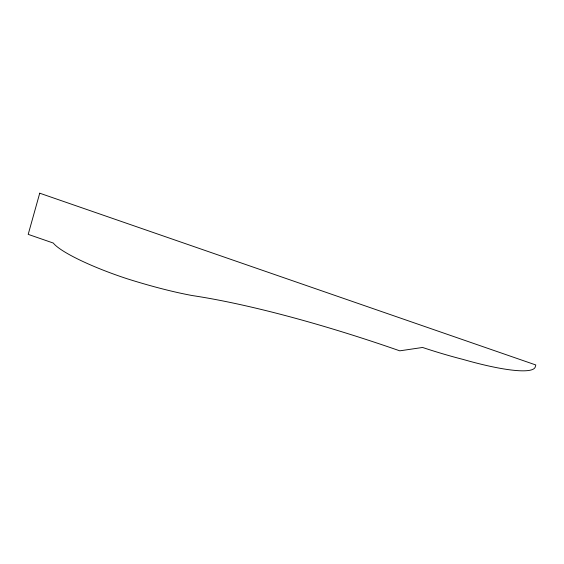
<?xml version="1.0" encoding="UTF-8"?>
<svg xmlns="http://www.w3.org/2000/svg" width="564" height="564" viewBox="0 0 564 564"><rect width="100%" height="100%" fill="white"/><g stroke="black" fill="none" stroke-linecap="round" stroke-linejoin="round"><path stroke-width="0.85" d="M39.727 193.198L28.2 234.363L53.305 243.056A75.59 12.739 19.2 0 0 127.351 278.827A133.203 22.44 19.2 0 0 192.528 295.599A285.405 48.088 19.2 0 1 399.784 350.836L422.563 347.466A115.169 19.402 19.2 0 0 462.896 359.374A103.304 17.406 19.2 0 0 535.215 367.065L535.8 364.964L39.727 193.198"/></g></svg>
